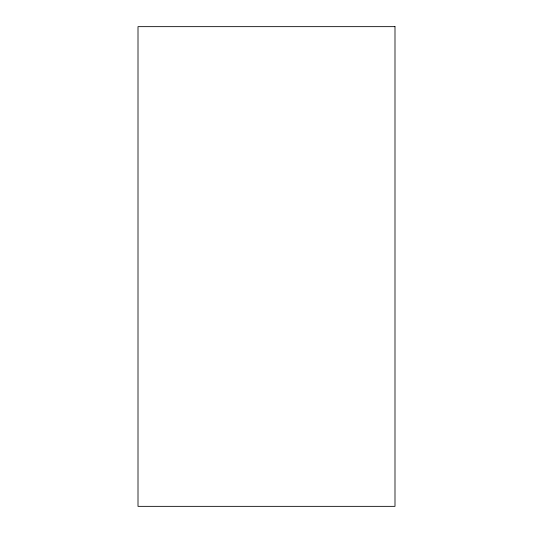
<?xml version="1.0" encoding="UTF-8"?>
<svg xmlns="http://www.w3.org/2000/svg" width="533" height="533" viewBox="0 0 533 533"><rect width="100%" height="100%" fill="white"/><g stroke="black" fill="none" stroke-linecap="round" stroke-linejoin="round"><path stroke-width="0.8" d="M394.993 26.65L138.007 26.65L138.007 506.35L394.993 506.35L394.993 26.65"/></g></svg>
